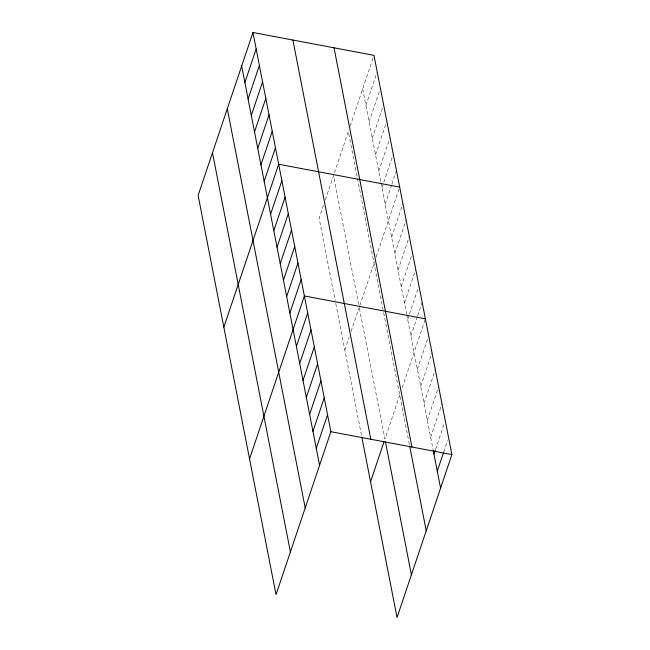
<?xml version="1.0" encoding="UTF-8"?>
<svg xmlns="http://www.w3.org/2000/svg" width="650" height="650" viewBox="0 0 650 650"><rect width="100%" height="100%" fill="white"/><g stroke="black" fill="none" stroke-linecap="round" stroke-linejoin="round"><path stroke-width="0.49" stroke-dasharray="3.25 2.44" d="M323.513 205.294L319.134 218.286L335.205 300.625M325.382 199.721L333.507 175.589L358.646 304.419M334.474 172.721L348.311 131.593L383.476 311.773M350.188 126.027L373.644 56.314M365.893 105.365L376.862 72.784M369.111 121.834L380.071 89.253M372.32 138.296L383.289 105.714M375.537 154.765L386.498 122.184M378.747 171.234L389.716 138.653M381.964 187.704L392.925 155.123M385.174 204.173L391.625 185.006M391.95 184.048L396.467 170.625M344.849 350.025L349.221 337.033M351.098 331.459L359.214 307.328M359.856 305.419L374.644 261.479M376.212 256.839L399.677 187.094M391.609 237.104L402.894 203.564M394.818 253.573L406.104 220.033M398.036 270.043L409.321 236.502M401.245 286.504L412.531 252.964M404.463 302.973L415.748 269.433M407.672 319.442L418.641 286.861M410.889 335.912L417.341 316.745M417.657 315.786L422.175 302.372M399.734 395.078L384.93 439.067L359.401 308.295M402.228 387.652L425.067 319.792M417.414 369.346L428.374 336.765M420.721 386.311L432.014 352.771M424.036 403.276L435.321 369.736M427.343 420.241L438.636 386.701M430.657 437.206L441.943 403.666M435.581 449.386L444.291 423.507M443.731 451.977L447.598 440.481M362.684 88.896L380.827 181.886M381.022 182.861L406.543 313.633M406.729 314.6L433.046 449.467M383.662 312.739L409.484 445.031M335.774 303.534L361.668 436.239"/><path stroke-width="0.97" d="M252.956 32.5L198.12 195.431L276.031 594.644L330.866 431.714L252.956 32.5L373.969 55.356L451.88 454.569L397.044 617.5L361.863 437.206M244.879 82.509L256.165 48.969M248.097 98.979L259.382 65.439M251.306 115.44L262.592 81.9M254.524 131.909L265.809 98.369M257.733 148.379L269.027 114.839M260.951 164.848L272.236 131.308M264.16 181.309L275.454 147.769M223.836 327.169L278.663 164.239L399.677 187.094M270.587 214.248L281.881 180.708M273.804 230.717L285.09 197.178M277.022 247.187L288.308 213.647M280.231 263.648L291.517 230.108M283.449 280.118L294.734 246.578M286.658 296.587L297.944 263.047M289.876 313.056L301.161 279.516M249.543 458.908L304.371 295.977L425.392 318.833M296.4 346.491L307.686 312.951M299.707 363.456L311.001 329.916M303.022 380.421L314.308 346.881M306.329 397.386L317.623 363.846M309.644 414.351L320.929 380.811M312.951 431.324L324.244 397.784M316.266 448.289L327.551 414.749M370.557 481.764L383.988 441.854M433.964 454.179L435.256 450.344M437.279 471.144L443.406 452.936M330.866 431.714L451.88 454.569M433.233 450.409L440.586 488.109M334.035 47.816L411.946 447.029M409.662 445.973L426.221 530.806M385.474 441.894L411.418 574.803M292.89 40.04L370.801 439.254M241.67 66.04L319.572 465.254M227.297 108.737L305.207 507.951M212.493 152.734L290.404 551.947"/></g></svg>
